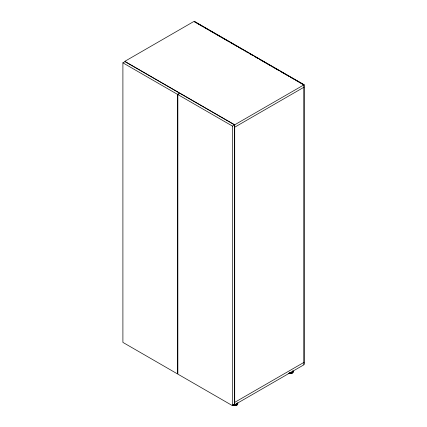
<?xml version="1.0" encoding="UTF-8"?>
<svg xmlns="http://www.w3.org/2000/svg" width="427" height="427" viewBox="0 0 427 427"><rect width="100%" height="100%" fill="white"/><g stroke="black" fill="none" stroke-linecap="round" stroke-linejoin="round"><path stroke-width="0.64" d="M122.901 62.844L124.978 61.643L179.586 93.171L177.509 94.372L122.901 62.844L122.901 342.395L177.509 373.924L177.509 94.372M177.856 94.57L179.932 93.369L234.54 124.897L234.54 404.449L232.464 405.65L177.856 374.121L177.856 94.57L232.464 126.098L234.54 124.897M234.717 124.796L234.717 404.748L303.981 364.759L303.981 84.808L194.077 21.35L124.807 61.344L234.717 124.796L304.099 84.738L304.099 364.156L303.752 364.359M234.717 127.198L303.981 87.204M234.717 402.351L303.981 362.358M304.099 84.738L194.653 21.547L194.306 21.75L195.459 22.417M196.612 23.079L203.524 27.072M204.677 27.734L208.707 30.066M209.86 30.728L229.443 42.038M230.596 42.7L237.508 46.692M238.661 47.36L242.691 49.687M243.844 50.349L244.997 51.016M246.149 51.683L247.879 52.681M249.032 53.343L253.062 55.67M254.214 56.337L258.244 58.664M259.397 59.332L270.921 65.982M272.074 66.649L278.986 70.636M280.133 71.304L287.045 75.296M288.198 75.958L289.351 76.625M290.504 77.287L292.233 78.285M293.386 78.952L294.534 79.619M295.687 80.281L297.416 81.279M298.569 81.947L302.599 84.274M232.464 126.098L232.464 405.65M233.724 405.074A2.284 1.318 0 0 1 233.5 404.999M236.142 404.983A2.284 1.318 0 0 1 235.928 405.068M233.724 405.138A2.284 1.318 0 0 1 233.5 405.068M237.642 403.227A3.101 1.793 0 0 1 236.366 405.335A3.101 1.793 0 0 1 232.518 405.084M237.636 403.761A2.941 1.697 0 0 1 235.837 405.517A2.941 1.697 0 0 1 232.416 405.009M237.642 402.693A3.101 1.793 0 0 1 236.782 404.62A3.101 1.793 0 0 1 233.366 404.897M237.001 403.285A2.284 1.318 0 0 1 234.204 404.572M291.556 372.99A2.284 1.318 0 0 1 291.347 373.075M293.157 371.426A3.101 1.793 0 0 1 292.063 373.225A3.101 1.793 0 0 1 288.785 373.438M293.05 372.147A2.941 1.697 0 0 1 288.567 373.395M293.157 370.892A3.101 1.793 0 0 1 292.196 372.627A3.101 1.793 0 0 1 289.106 372.979M292.287 370.855A2.284 1.318 0 0 1 291.833 372.168A2.284 1.318 0 0 1 289.623 372.579"/></g></svg>
